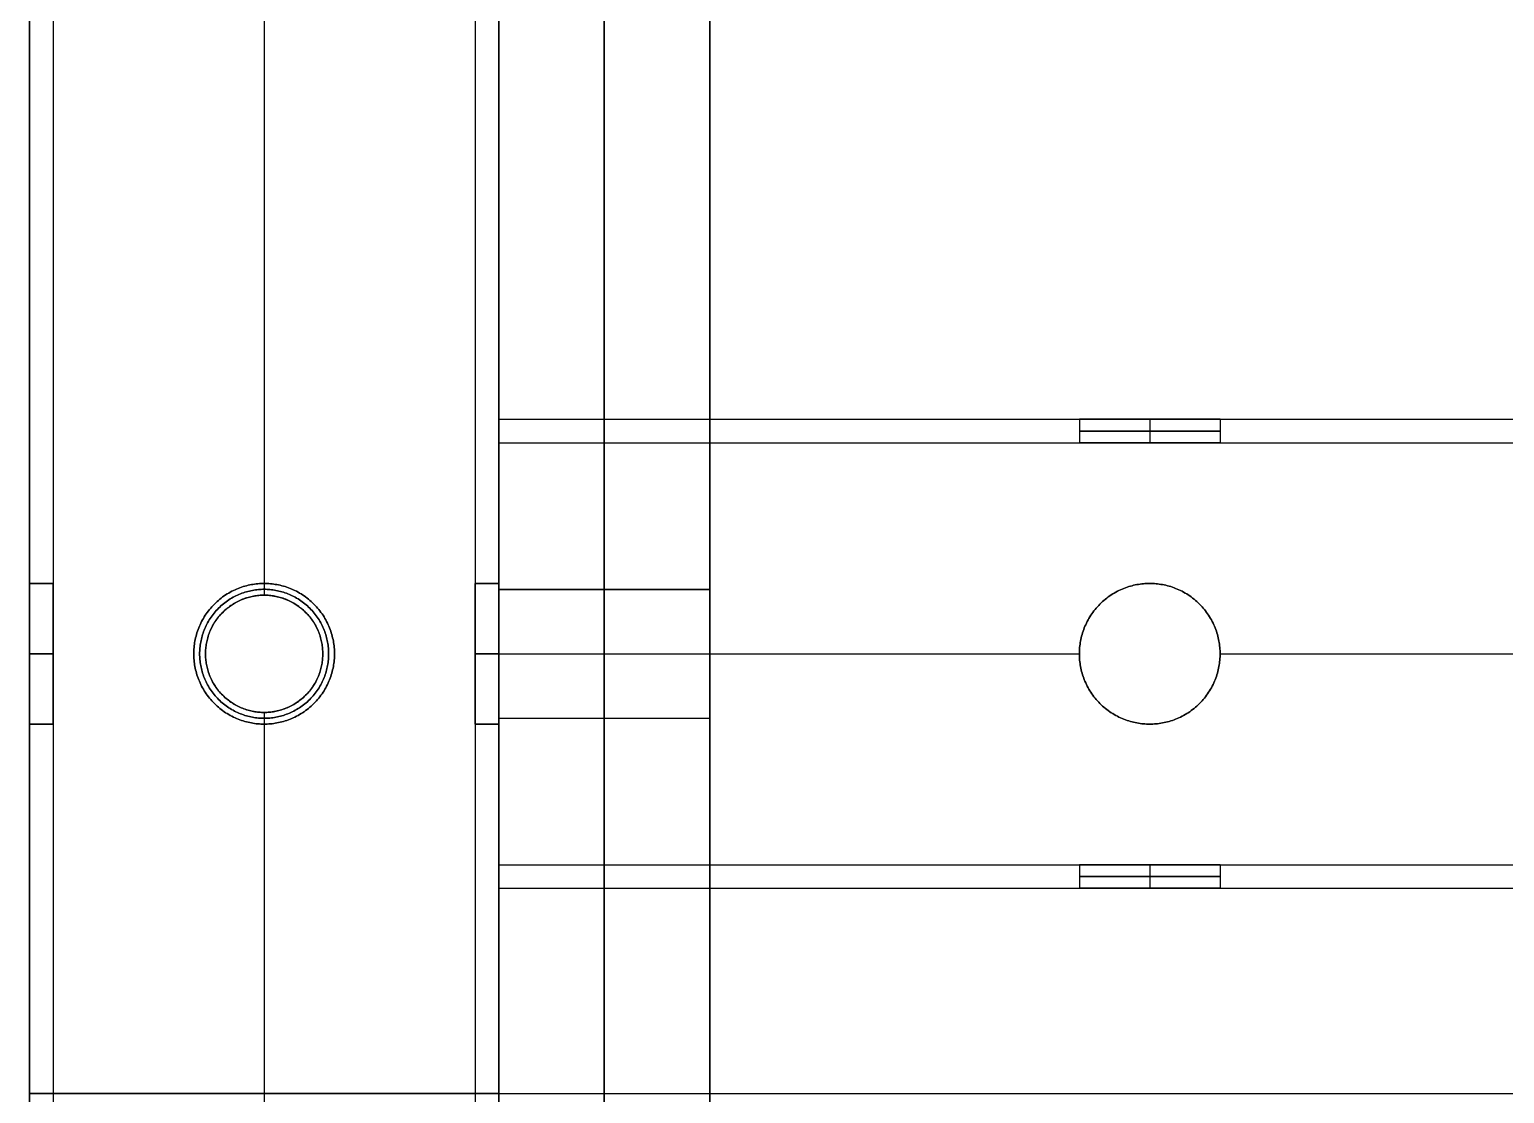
# Model space of a CAD drawing. Header units: millimetres. Extents: x -6529 to 809, y -8611 to 207.
# Drawn here: x -507 to -381.2, y -7953 to -7862.3 of the extents above; entities that cross this region are included whole.
import ezdxf

# ---------------------------------------------------------------- set-up
doc = ezdxf.new("R2010")
doc.units = ezdxf.units.MM
doc.header["$MEASUREMENT"] = 0
doc.layers.add('platen', color=7, linetype='Continuous', true_color=0x007f00)
doc.layers.add('staal', color=5, linetype='Continuous', true_color=0x0000ff)

# ---------------------------------------------------------------- blocks, each defined once
blk = doc.blocks.new('plaat base')
at = {"layer": 'platen'}
for p, q in [((658, -1200), (658, 0)), ((658, -1200, 18), (658, 0, 18)), ((58, -600), (1258, -600)), ((58, -600, 18), (1258, -600, 18)), ((695.5, -1232.5), (695.5, -1232.5, 18)), ((690, -1238), (690, -1238, 18)), ((701, -1238), (701, -1238, 18)), ((695.5, -1243.5), (695.5, -1243.5, 18))]:
    blk.add_line(p, q, dxfattribs=at)
for points in [[(658, 58), (508, 58), (358, 58)], [(658, 58, 18), (508, 58, 18), (358, 58, 18)], [(658, 58, 9), (508, 58, 9), (358, 58, 9)], [(658, 0), (658, 29), (658, 58)], [(658, 58), (658, 58, 9), (658, 58, 18)], [(658, 0, 18), (658, 29, 18), (658, 58, 18)], [(658, 0, 9), (658, 29, 9), (658, 58, 9)], [(658, 29), (658, 29, 9), (658, 29, 18)], [(658, 0), (658, 0, 9), (658, 0, 18)], [(958, 0), (808, 0), (658, 0)], [(958, 0, 18), (808, 0, 18), (658, 0, 18)], [(958, 0, 9), (808, 0, 9), (658, 0, 9)], [(58, -300), (58, -450), (58, -600)], [(58, -300, 18), (58, -450, 18), (58, -600, 18)], [(58, -300, 9), (58, -450, 9), (58, -600, 9)], [(358, -1200), (508, -1200), (658, -1200)], [(358, -1200, 18), (508, -1200, 18), (658, -1200, 18)], [(358, -1200, 9), (508, -1200, 9), (658, -1200, 9)], [(658, -1200), (658, -1200, 9), (658, -1200, 18)], [(658, -1200), (658, -1229), (658, -1258)], [(658, -1200, 18), (658, -1229, 18), (658, -1258, 18)], [(658, -1200, 9), (658, -1229, 9), (658, -1258, 9)], [(658, -1229), (658, -1229, 9), (658, -1229, 18)], [(658, -1258), (658, -1258, 9), (658, -1258, 18)], [(658, -1258), (808, -1258), (958, -1258)], [(658, -1258, 18), (808, -1258, 18), (958, -1258, 18)], [(658, -1258, 9), (808, -1258, 9), (958, -1258, 9)]]:
    blk.add_open_spline(points, degree=2, dxfattribs=at)
for points in [[(695.5, -1243.5), (690, -1243.5), (690, -1238), (690, -1232.5), (695.5, -1232.5), (701, -1232.5), (701, -1238), (701, -1243.5), (695.5, -1243.5)], [(695.5, -1243.5, 18), (690, -1243.5, 18), (690, -1238, 18), (690, -1232.5, 18), (695.5, -1232.5, 18), (701, -1232.5, 18), (701, -1238, 18), (701, -1243.5, 18), (695.5, -1243.5, 18)]]:
    blk.add_rational_spline(points, [1, 0.707106781187, 1, 0.707106781187, 1, 0.707106781187, 1, 0.707106781187, 1], degree=2, knots=[-31.415927, -31.415927, -31.415927, -23.561945, -23.561945, -15.707963, -15.707963, -7.853982, -7.853982, 0, 0, 0], dxfattribs=at)
blk = doc.blocks.new('plaat laag')
at = {"layer": 'platen'}
for p, q in [((-2.03, -615, -38), (15.97, -615.06, -38)), ((-2.05, -620.5, -43.5), (15.95, -620.56, -43.5)), ((-2.05, -620.5, -32.5), (15.95, -620.56, -32.5)), ((-2.07, -626, -38), (15.93, -626.06, -38))]:
    blk.add_line(p, q, dxfattribs=at)
for points in [[(-0.19, -58, 300), (-2.18, -658, 300), (-4.16, -1257.99, 300)], [(17.81, -58.06, 300), (15.82, -658.06, 300), (13.84, -1258.05, 300)], [(-1.18, -358, 600), (-1.68, -508, 600), (-2.18, -658, 600)], [(-2.18, -658, -58), (-1.68, -508, -58), (-1.18, -358, -58)], [(7.82, -358.03, 600), (7.32, -508.03, 600), (6.82, -658.03, 600)], [(6.82, -658.03, -58), (7.32, -508.03, -58), (7.82, -358.03, -58)], [(16.82, -358.06, 600), (16.32, -508.06, 600), (15.82, -658.06, 600)], [(15.82, -658.06, -58), (16.32, -508.06, -58), (16.82, -358.06, -58)]]:
    blk.add_open_spline(points, degree=2, dxfattribs=at)
for points in [[(-2.05, -620.5, -43.5), (-2.07, -626, -43.5), (-2.07, -626, -38), (-2.07, -626, -32.5), (-2.05, -620.5, -32.5), (-2.03, -615, -32.5), (-2.03, -615, -38), (-2.03, -615, -43.5), (-2.05, -620.5, -43.5)], [(15.95, -620.56, -43.5), (15.93, -626.06, -43.5), (15.93, -626.06, -38), (15.93, -626.06, -32.5), (15.95, -620.56, -32.5), (15.97, -615.06, -32.5), (15.97, -615.06, -38), (15.97, -615.06, -43.5), (15.95, -620.56, -43.5)]]:
    blk.add_rational_spline(points, [1, 0.707106781187, 1, 0.707106781187, 1, 0.707106781187, 1, 0.707106781187, 1], degree=2, knots=[-31.415927, -31.415927, -31.415927, -23.561945, -23.561945, -15.707963, -15.707963, -7.853982, -7.853982, 0, 0, 0], dxfattribs=at)
blk = doc.blocks.new('top plaat')
at = {"layer": 'platen'}
for p, q in [((20, -575), (20, -575, 18)), ((14.5, -580.5), (14.5, -580.5, 18)), ((25.5, -580.5), (25.5, -580.5, 18)), ((20, -586), (20, -586, 18)), ((0, -618), (1316, -618)), ((0, -618, 18), (1316, -618, 18))]:
    blk.add_line(p, q, dxfattribs=at)
for points in [[(0, 0), (0, -309), (0, -618), (0, -927), (0, -1236)], [(0, 0, 18), (0, -309, 18), (0, -618, 18), (0, -927, 18), (0, -1236, 18)], [(0, 0, 9), (0, -309, 9), (0, -618, 9), (0, -927, 9), (0, -1236, 9)]]:
    blk.add_open_spline(points, degree=2, knots=[4655.052018, 4655.052018, 4655.052018, 5274.345164, 5274.345164, 5893.638309, 5893.638309, 5893.638309], dxfattribs=at)
for points, knots in [([(25.5, -580.5), (25.5, -586), (20, -586), (14.5, -586), (14.5, -580.5), (14.5, -575), (20, -575), (25.5, -575), (25.5, -580.5)], [-31.415927, -31.415927, -31.415927, -23.561945, -23.561945, -15.707963, -15.707963, -7.853982, -7.853982, 0, 0, 0]), ([(25.5, -580.5, 18), (25.5, -586, 18), (20, -586, 18), (14.5, -586, 18), (14.5, -580.5, 18), (14.5, -575, 18), (20, -575, 18), (25.5, -575, 18), (25.5, -580.5, 18)], [-31.415927, -31.415927, -31.415927, -23.561945, -23.561945, -15.707963, -15.707963, -7.853982, -7.853982, 0, 0, 0]), ([(25.5, -580.5, 9), (25.5, -575, 9), (20, -575, 9), (14.5, -575, 9), (14.5, -580.5, 9), (14.5, -586, 9), (20, -586, 9), (25.5, -586, 9), (25.5, -580.5, 9)], [0, 0, 0, 7.853982, 7.853982, 15.707963, 15.707963, 23.561945, 23.561945, 31.415927, 31.415927, 31.415927])]:
    blk.add_rational_spline(points, [1, 0.707106781187, 1, 0.707106781187, 1, 0.707106781187, 1, 0.707106781187, 1], degree=2, knots=knots, dxfattribs=at)
blk.add_open_spline([(0, -618), (0, -618, 9), (0, -618, 18)], degree=2, dxfattribs=at)

msp = doc.modelspace()

# ---------------------------------------------------------------- linework, layer by layer
at = {"layer": 'staal'}
for p, q in [((-466.97, -7895.5, 1972), (-466.97, -7897.5, 1972)), ((-417.47, -7895.5, 1972), (-417.47, -7897.5, 1972)), ((-411.47, -7895.5, 1978), (-411.47, -7897.5, 1978)), ((-411.47, -7895.5, 1966), (-411.47, -7897.5, 1966)), ((-405.47, -7895.5, 1972), (-405.47, -7897.5, 1972)), ((-504.97, -7909.5, 1972), (-506.97, -7909.5, 1972)), ((-506.97, -7909.5, 20), (-504.97, -7909.5, 20)), ((-504.97, -7909.5, 696), (-506.97, -7909.5, 696)), ((-486.97, -7909.5, 38), (-486.97, -7909.5, 40)), ((-486.97, -7909.5), (-486.97, -7909.5, 2)), ((-466.97, -7909.5, 1972), (-468.97, -7909.5, 1972)), ((-468.97, -7909.5, 20), (-466.97, -7909.5, 20)), ((-466.97, -7909.5, 696), (-468.97, -7909.5, 696)), ((-411.47, -7909.5, 1954), (-411.47, -7909.5, 1952)), ((-411.47, -7909.5, 1992), (-411.47, -7909.5, 1990)), ((-486.97, -7910.5, 1990), (-486.97, -7910.5, 1992)), ((-486.97, -7910.5, 1952), (-486.97, -7910.5, 1954)), ((-486.97, -7910.5, 714), (-486.97, -7910.5, 716)), ((-486.97, -7910.5, 676), (-486.97, -7910.5, 678)), ((-504.97, -7915.5, 1966), (-506.97, -7915.5, 1966)), ((-504.97, -7915.5, 1978), (-506.97, -7915.5, 1978)), ((-506.97, -7915.5, 14), (-504.97, -7915.5, 14)), ((-506.97, -7915.5, 26), (-504.97, -7915.5, 26)), ((-504.97, -7915.5, 690), (-506.97, -7915.5, 690)), ((-504.97, -7915.5, 702), (-506.97, -7915.5, 702)), ((-492.97, -7915.5, 38), (-492.97, -7915.5, 40)), ((-492.97, -7915.5), (-492.97, -7915.5, 2)), ((-491.97, -7915.5, 1990), (-491.97, -7915.5, 1992)), ((-491.97, -7915.5, 1952), (-491.97, -7915.5, 1954)), ((-491.97, -7915.5, 714), (-491.97, -7915.5, 716)), ((-491.97, -7915.5, 676), (-491.97, -7915.5, 678)), ((-481.97, -7915.5, 1952), (-481.97, -7915.5, 1954)), ((-481.97, -7915.5, 1990), (-481.97, -7915.5, 1992)), ((-481.97, -7915.5, 676), (-481.97, -7915.5, 678)), ((-481.97, -7915.5, 714), (-481.97, -7915.5, 716)), ((-480.97, -7915.5, 38), (-480.97, -7915.5, 40)), ((-480.97, -7915.5), (-480.97, -7915.5, 2)), ((-466.97, -7915.5, 1966), (-468.97, -7915.5, 1966)), ((-466.97, -7915.5, 1978), (-468.97, -7915.5, 1978)), ((-468.97, -7915.5, 14), (-466.97, -7915.5, 14)), ((-468.97, -7915.5, 26), (-466.97, -7915.5, 26)), ((-466.97, -7915.5, 690), (-468.97, -7915.5, 690)), ((-466.97, -7915.5, 702), (-468.97, -7915.5, 702)), ((-466.97, -7915.5, 1992), (-466.97, -7915.5, 1990)), ((-466.97, -7915.5, 1954), (-466.97, -7915.5, 1952)), ((-417.47, -7915.5, 1954), (-417.47, -7915.5, 1952)), ((-417.47, -7915.5, 1992), (-417.47, -7915.5, 1990)), ((-405.47, -7915.5, 1954), (-405.47, -7915.5, 1952)), ((-405.47, -7915.5, 1992), (-405.47, -7915.5, 1990)), ((-486.97, -7920.5, 1990), (-486.97, -7920.5, 1992)), ((-486.97, -7920.5, 1952), (-486.97, -7920.5, 1954)), ((-486.97, -7920.5, 714), (-486.97, -7920.5, 716)), ((-486.97, -7920.5, 676), (-486.97, -7920.5, 678)), ((-504.97, -7921.5, 1972), (-506.97, -7921.5, 1972)), ((-506.97, -7921.5, 20), (-504.97, -7921.5, 20)), ((-504.97, -7921.5, 696), (-506.97, -7921.5, 696)), ((-486.97, -7921.5, 38), (-486.97, -7921.5, 40)), ((-486.97, -7921.5), (-486.97, -7921.5, 2)), ((-466.97, -7921.5, 1972), (-468.97, -7921.5, 1972)), ((-468.97, -7921.5, 20), (-466.97, -7921.5, 20)), ((-466.97, -7921.5, 696), (-468.97, -7921.5, 696)), ((-411.47, -7921.5, 1954), (-411.47, -7921.5, 1952)), ((-411.47, -7921.5, 1992), (-411.47, -7921.5, 1990)), ((-466.97, -7933.5, 1972), (-466.97, -7935.5, 1972)), ((-417.47, -7933.5, 1972), (-417.47, -7935.5, 1972)), ((-411.47, -7933.5, 1978), (-411.47, -7935.5, 1978)), ((-411.47, -7933.5, 1966), (-411.47, -7935.5, 1966)), ((-405.47, -7933.5, 1972), (-405.47, -7935.5, 1972))]:
    msp.add_line(p, q, dxfattribs=at)
for points in [[(-506.97, -7295), (809.03, -7295), (809.03, -8611), (-506.97, -8611)], [(-466.97, -7335), (769.03, -7335), (769.03, -8571), (-466.97, -8571)]]:
    msp.add_lwpolyline(points, close=True, dxfattribs=at)
for centre in [(-486.97, -7915.5, 1952), (-486.97, -7915.5, 1991), (-486.97, -7915.5, 1953), (-486.97, -7915.5, 676), (-486.97, -7915.5, 715), (-486.97, -7915.5, 677)]:
    msp.add_circle(centre, 5, dxfattribs=at)
for points in [[(-506.97, -7295, 1952), (-506.97, -7953, 1952), (-506.97, -8611, 1952)], [(-506.97, -7295, 1992), (-506.97, -7953, 1992), (-506.97, -8611, 1992)], [(-506.97, -7295), (-506.97, -7953), (-506.97, -8611)], [(-506.97, -7295, 40), (-506.97, -7953, 40), (-506.97, -8611, 40)], [(-506.97, -7295, 676), (-506.97, -7953, 676), (-506.97, -8611, 676)], [(-506.97, -7295, 716), (-506.97, -7953, 716), (-506.97, -8611, 716)], [(-504.97, -7297, 1990), (-504.97, -7953, 1990), (-504.97, -8609, 1990)], [(-504.97, -7297, 1954), (-504.97, -7953, 1954), (-504.97, -8609, 1954)], [(-504.97, -7297, 38), (-504.97, -7953, 38), (-504.97, -8609, 38)], [(-504.97, -7297, 2), (-504.97, -7953, 2), (-504.97, -8609, 2)], [(-504.97, -7297, 714), (-504.97, -7953, 714), (-504.97, -8609, 714)], [(-504.97, -7297, 678), (-504.97, -7953, 678), (-504.97, -8609, 678)], [(-468.97, -7333, 1990), (-468.97, -7953, 1990), (-468.97, -8573, 1990)], [(-468.97, -7333, 1954), (-468.97, -7953, 1954), (-468.97, -8573, 1954)], [(-468.97, -7333, 38), (-468.97, -7953, 38), (-468.97, -8573, 38)], [(-468.97, -7333, 2), (-468.97, -7953, 2), (-468.97, -8573, 2)], [(-468.97, -7333, 714), (-468.97, -7953, 714), (-468.97, -8573, 714)], [(-468.97, -7333, 678), (-468.97, -7953, 678), (-468.97, -8573, 678)], [(-466.97, -7335, 1952), (-466.97, -7953, 1952), (-466.97, -8571, 1952)], [(-466.97, -7335, 1992), (-466.97, -7953, 1992), (-466.97, -8571, 1992)], [(-466.97, -7335), (-466.97, -7953), (-466.97, -8571)], [(-466.97, -7335, 40), (-466.97, -7953, 40), (-466.97, -8571, 40)], [(-466.97, -7335, 676), (-466.97, -7953, 676), (-466.97, -8571, 676)], [(-466.97, -7335, 716), (-466.97, -7953, 716), (-466.97, -8571, 716)], [(-486.97, -7845.5, 1992), (-486.97, -7878, 1992), (-486.97, -7910.5, 1992)], [(-486.97, -7845.5, 1990), (-486.97, -7878, 1990), (-486.97, -7910.5, 1990)], [(-486.97, -7845.5, 1954), (-486.97, -7878, 1954), (-486.97, -7910.5, 1954)], [(-486.97, -7845.5, 1952), (-486.97, -7878, 1952), (-486.97, -7910.5, 1952)], [(-486.97, -7845.5, 716), (-486.97, -7878, 716), (-486.97, -7910.5, 716)], [(-486.97, -7845.5, 714), (-486.97, -7878, 714), (-486.97, -7910.5, 714)], [(-486.97, -7845.5, 678), (-486.97, -7878, 678), (-486.97, -7910.5, 678)], [(-486.97, -7845.5, 676), (-486.97, -7878, 676), (-486.97, -7910.5, 676)], [(-506.97, -7846.5, 1972), (-506.97, -7878, 1972), (-506.97, -7909.5, 1972)], [(-506.97, -7846.5, 20), (-506.97, -7878, 20), (-506.97, -7909.5, 20)], [(-506.97, -7846.5, 696), (-506.97, -7878, 696), (-506.97, -7909.5, 696)], [(-504.97, -7846.5, 1972), (-504.97, -7878, 1972), (-504.97, -7909.5, 1972)], [(-504.97, -7846.5, 20), (-504.97, -7878, 20), (-504.97, -7909.5, 20)], [(-504.97, -7846.5, 696), (-504.97, -7878, 696), (-504.97, -7909.5, 696)], [(-486.97, -7846.5, 40), (-486.97, -7878, 40), (-486.97, -7909.5, 40)], [(-486.97, -7846.5, 38), (-486.97, -7878, 38), (-486.97, -7909.5, 38)], [(-486.97, -7846.5, 2), (-486.97, -7878, 2), (-486.97, -7909.5, 2)], [(-486.97, -7846.5), (-486.97, -7878), (-486.97, -7909.5)], [(-468.97, -7846.5, 1972), (-468.97, -7878, 1972), (-468.97, -7909.5, 1972)], [(-468.97, -7846.5, 20), (-468.97, -7878, 20), (-468.97, -7909.5, 20)], [(-468.97, -7846.5, 696), (-468.97, -7878, 696), (-468.97, -7909.5, 696)], [(-466.97, -7846.5, 1972), (-466.97, -7878, 1972), (-466.97, -7909.5, 1972)], [(-466.97, -7846.5, 20), (-466.97, -7878, 20), (-466.97, -7909.5, 20)], [(-466.97, -7846.5, 696), (-466.97, -7878, 696), (-466.97, -7909.5, 696)], [(-466.97, -7895.5, 1952), (-466.97, -7915.5, 1952), (-466.97, -7935.5, 1952)], [(-466.97, -7895.5, 1952), (-149.22, -7895.5, 1952), (168.53, -7895.5, 1952)], [(-466.97, -7935.5, 1992), (-466.97, -7915.5, 1992), (-466.97, -7895.5, 1992)], [(-466.97, -7895.5, 1992), (-149.22, -7895.5, 1992), (168.53, -7895.5, 1992)], [(-466.97, -7895.5, 1992), (-466.97, -7895.5, 1972), (-466.97, -7895.5, 1952)], [(-466.97, -7895.5, 1972), (-442.22, -7895.5, 1972), (-417.47, -7895.5, 1972)], [(-405.47, -7895.5, 1972), (-373.97, -7895.5, 1972), (-342.47, -7895.5, 1972)], [(-466.97, -7933.5, 1954), (-466.97, -7915.5, 1954), (-466.97, -7897.5, 1954)], [(-466.97, -7897.5, 1954), (-149.22, -7897.5, 1954), (168.53, -7897.5, 1954)], [(-466.97, -7897.5, 1954), (-466.97, -7897.5, 1972), (-466.97, -7897.5, 1990)], [(-466.97, -7897.5, 1990), (-149.22, -7897.5, 1990), (168.53, -7897.5, 1990)], [(-466.97, -7897.5, 1990), (-466.97, -7915.5, 1990), (-466.97, -7933.5, 1990)], [(-466.97, -7897.5, 1972), (-442.22, -7897.5, 1972), (-417.47, -7897.5, 1972)], [(-405.47, -7897.5, 1972), (-373.97, -7897.5, 1972), (-342.47, -7897.5, 1972)], [(-466.97, -7915.5, 1952), (-442.22, -7915.5, 1952), (-417.47, -7915.5, 1952)], [(-466.97, -7915.5, 1992), (-442.22, -7915.5, 1992), (-417.47, -7915.5, 1992)], [(-466.97, -7915.5, 1954), (-442.22, -7915.5, 1954), (-417.47, -7915.5, 1954)], [(-466.97, -7915.5, 1990), (-442.22, -7915.5, 1990), (-417.47, -7915.5, 1990)], [(-405.47, -7915.5, 1952), (-373.97, -7915.5, 1952), (-342.47, -7915.5, 1952)], [(-405.47, -7915.5, 1992), (-373.97, -7915.5, 1992), (-342.47, -7915.5, 1992)], [(-405.47, -7915.5, 1954), (-373.97, -7915.5, 1954), (-342.47, -7915.5, 1954)], [(-405.47, -7915.5, 1990), (-373.97, -7915.5, 1990), (-342.47, -7915.5, 1990)], [(-486.97, -7920.5, 1992), (-486.97, -7953, 1992), (-486.97, -7985.5, 1992)], [(-486.97, -7920.5, 1990), (-486.97, -7953, 1990), (-486.97, -7985.5, 1990)], [(-486.97, -7920.5, 1954), (-486.97, -7953, 1954), (-486.97, -7985.5, 1954)], [(-486.97, -7920.5, 1952), (-486.97, -7953, 1952), (-486.97, -7985.5, 1952)], [(-486.97, -7920.5, 716), (-486.97, -7953, 716), (-486.97, -7985.5, 716)], [(-486.97, -7920.5, 714), (-486.97, -7953, 714), (-486.97, -7985.5, 714)], [(-486.97, -7920.5, 678), (-486.97, -7953, 678), (-486.97, -7985.5, 678)], [(-486.97, -7920.5, 676), (-486.97, -7953, 676), (-486.97, -7985.5, 676)], [(-506.97, -7921.5, 1972), (-506.97, -7953, 1972), (-506.97, -7984.5, 1972)], [(-506.97, -7921.5, 20), (-506.97, -7953, 20), (-506.97, -7984.5, 20)], [(-506.97, -7921.5, 696), (-506.97, -7953, 696), (-506.97, -7984.5, 696)], [(-504.97, -7921.5, 1972), (-504.97, -7953, 1972), (-504.97, -7984.5, 1972)], [(-504.97, -7921.5, 20), (-504.97, -7953, 20), (-504.97, -7984.5, 20)], [(-504.97, -7921.5, 696), (-504.97, -7953, 696), (-504.97, -7984.5, 696)], [(-486.97, -7921.5, 40), (-486.97, -7953, 40), (-486.97, -7984.5, 40)], [(-486.97, -7921.5, 38), (-486.97, -7953, 38), (-486.97, -7984.5, 38)], [(-486.97, -7921.5, 2), (-486.97, -7953, 2), (-486.97, -7984.5, 2)], [(-486.97, -7921.5), (-486.97, -7953), (-486.97, -7984.5)], [(-468.97, -7921.5, 1972), (-468.97, -7953, 1972), (-468.97, -7984.5, 1972)], [(-468.97, -7921.5, 20), (-468.97, -7953, 20), (-468.97, -7984.5, 20)], [(-468.97, -7921.5, 696), (-468.97, -7953, 696), (-468.97, -7984.5, 696)], [(-466.97, -7921.5, 1972), (-466.97, -7953, 1972), (-466.97, -7984.5, 1972)], [(-466.97, -7921.5, 20), (-466.97, -7953, 20), (-466.97, -7984.5, 20)], [(-466.97, -7921.5, 696), (-466.97, -7953, 696), (-466.97, -7984.5, 696)], [(-466.97, -7933.5, 1990), (-466.97, -7933.5, 1972), (-466.97, -7933.5, 1954)], [(-466.97, -7933.5, 1954), (-149.22, -7933.5, 1954), (168.53, -7933.5, 1954)], [(-466.97, -7933.5, 1990), (-149.22, -7933.5, 1990), (168.53, -7933.5, 1990)], [(-466.97, -7933.5, 1972), (-442.22, -7933.5, 1972), (-417.47, -7933.5, 1972)], [(-405.47, -7933.5, 1972), (-373.97, -7933.5, 1972), (-342.47, -7933.5, 1972)], [(-466.97, -7935.5, 1952), (-149.22, -7935.5, 1952), (168.53, -7935.5, 1952)], [(-466.97, -7935.5, 1952), (-466.97, -7935.5, 1972), (-466.97, -7935.5, 1992)], [(-466.97, -7935.5, 1992), (-149.22, -7935.5, 1992), (168.53, -7935.5, 1992)], [(-466.97, -7935.5, 1972), (-442.22, -7935.5, 1972), (-417.47, -7935.5, 1972)], [(-405.47, -7935.5, 1972), (-373.97, -7935.5, 1972), (-342.47, -7935.5, 1972)], [(-466.97, -7953, 1992), (-486.97, -7953, 1992), (-506.97, -7953, 1992)], [(-506.97, -7953, 1992), (-506.97, -7953, 1972), (-506.97, -7953, 1952)], [(-506.97, -7953, 1952), (-486.97, -7953, 1952), (-466.97, -7953, 1952)], [(-466.97, -7953, 716), (-486.97, -7953, 716), (-506.97, -7953, 716)], [(-506.97, -7953, 716), (-506.97, -7953, 696), (-506.97, -7953, 676)], [(-506.97, -7953, 676), (-486.97, -7953, 676), (-466.97, -7953, 676)], [(-504.97, -7953, 1954), (-504.97, -7953, 1972), (-504.97, -7953, 1990)], [(-504.97, -7953, 1990), (-486.97, -7953, 1990), (-468.97, -7953, 1990)], [(-468.97, -7953, 1954), (-486.97, -7953, 1954), (-504.97, -7953, 1954)], [(-504.97, -7953, 678), (-504.97, -7953, 696), (-504.97, -7953, 714)], [(-504.97, -7953, 714), (-486.97, -7953, 714), (-468.97, -7953, 714)], [(-468.97, -7953, 678), (-486.97, -7953, 678), (-504.97, -7953, 678)], [(-468.97, -7953, 1990), (-468.97, -7953, 1972), (-468.97, -7953, 1954)], [(-468.97, -7953, 714), (-468.97, -7953, 696), (-468.97, -7953, 678)], [(-466.97, -7953, 1952), (-466.97, -7953, 1972), (-466.97, -7953, 1992)], [(-466.97, -7953, 676), (-466.97, -7953, 696), (-466.97, -7953, 716)]]:
    msp.add_open_spline(points, degree=2, dxfattribs=at)
for points, weights, knots in [([(-411.47, -7895.5, 1978), (-405.47, -7895.5, 1978), (-405.47, -7895.5, 1972), (-405.47, -7895.5, 1966), (-411.47, -7895.5, 1966), (-417.47, -7895.5, 1966), (-417.47, -7895.5, 1972), (-417.47, -7895.5, 1978), (-411.47, -7895.5, 1978)], [1, 0.707106781187, 1, 0.707106781187, 1, 0.707106781187, 1, 0.707106781187, 1], [0, 0, 0, 7.853982, 7.853982, 15.707963, 15.707963, 23.561945, 23.561945, 31.415927, 31.415927, 31.415927]), ([(-411.47, -7896.5, 1978), (-405.47, -7896.5, 1978), (-405.47, -7896.5, 1972), (-405.47, -7896.5, 1966), (-411.47, -7896.5, 1966), (-417.47, -7896.5, 1966), (-417.47, -7896.5, 1972), (-417.47, -7896.5, 1978), (-411.47, -7896.5, 1978)], [1, 0.707106781187, 1, 0.707106781187, 1, 0.707106781187, 1, 0.707106781187, 1], [0, 0, 0, 7.853982, 7.853982, 15.707963, 15.707963, 23.561945, 23.561945, 31.415927, 31.415927, 31.415927]), ([(-411.47, -7897.5, 1978), (-417.47, -7897.5, 1978), (-417.47, -7897.5, 1972), (-417.47, -7897.5, 1966), (-411.47, -7897.5, 1966), (-405.47, -7897.5, 1966), (-405.47, -7897.5, 1972), (-405.47, -7897.5, 1978), (-411.47, -7897.5, 1978)], [1, 0.707106781187, 1, 0.707106781187, 1, 0.707106781187, 1, 0.707106781187, 1], [-31.415927, -31.415927, -31.415927, -23.561945, -23.561945, -15.707963, -15.707963, -7.853982, -7.853982, 0, 0, 0]), ([(-506.97, -7915.5, 1966), (-506.97, -7909.5, 1966), (-506.97, -7909.5, 1972), (-506.97, -7909.5, 1978), (-506.97, -7915.5, 1978), (-506.97, -7921.5, 1978), (-506.97, -7921.5, 1972), (-506.97, -7921.5, 1966), (-506.97, -7915.5, 1966)], [1, 0.707106781187, 1, 0.707106781187, 1, 0.707106781187, 1, 0.707106781187, 1], [0, 0, 0, 7.853982, 7.853982, 15.707963, 15.707963, 23.561945, 23.561945, 31.415927, 31.415927, 31.415927]), ([(-506.97, -7915.5, 14), (-506.97, -7909.5, 14), (-506.97, -7909.5, 20), (-506.97, -7909.5, 26), (-506.97, -7915.5, 26), (-506.97, -7921.5, 26), (-506.97, -7921.5, 20), (-506.97, -7921.5, 14), (-506.97, -7915.5, 14)], [1, 0.707106781187, 1, 0.707106781187, 1, 0.707106781187, 1, 0.707106781187, 1], [0, 0, 0, 7.853982, 7.853982, 15.707963, 15.707963, 23.561945, 23.561945, 31.415927, 31.415927, 31.415927]), ([(-506.97, -7915.5, 690), (-506.97, -7909.5, 690), (-506.97, -7909.5, 696), (-506.97, -7909.5, 702), (-506.97, -7915.5, 702), (-506.97, -7921.5, 702), (-506.97, -7921.5, 696), (-506.97, -7921.5, 690), (-506.97, -7915.5, 690)], [1, 0.707106781187, 1, 0.707106781187, 1, 0.707106781187, 1, 0.707106781187, 1], [0, 0, 0, 7.853982, 7.853982, 15.707963, 15.707963, 23.561945, 23.561945, 31.415927, 31.415927, 31.415927]), ([(-504.97, -7915.5, 1966), (-504.97, -7921.5, 1966), (-504.97, -7921.5, 1972), (-504.97, -7921.5, 1978), (-504.97, -7915.5, 1978), (-504.97, -7909.5, 1978), (-504.97, -7909.5, 1972), (-504.97, -7909.5, 1966), (-504.97, -7915.5, 1966)], [1, 0.707106781187, 1, 0.707106781187, 1, 0.707106781187, 1, 0.707106781187, 1], [-31.415927, -31.415927, -31.415927, -23.561945, -23.561945, -15.707963, -15.707963, -7.853982, -7.853982, 0, 0, 0]), ([(-504.97, -7915.5, 14), (-504.97, -7921.5, 14), (-504.97, -7921.5, 20), (-504.97, -7921.5, 26), (-504.97, -7915.5, 26), (-504.97, -7909.5, 26), (-504.97, -7909.5, 20), (-504.97, -7909.5, 14), (-504.97, -7915.5, 14)], [1, 0.707106781187, 1, 0.707106781187, 1, 0.707106781187, 1, 0.707106781187, 1], [-31.415927, -31.415927, -31.415927, -23.561945, -23.561945, -15.707963, -15.707963, -7.853982, -7.853982, 0, 0, 0]), ([(-504.97, -7915.5, 690), (-504.97, -7921.5, 690), (-504.97, -7921.5, 696), (-504.97, -7921.5, 702), (-504.97, -7915.5, 702), (-504.97, -7909.5, 702), (-504.97, -7909.5, 696), (-504.97, -7909.5, 690), (-504.97, -7915.5, 690)], [1, 0.707106781187, 1, 0.707106781187, 1, 0.707106781187, 1, 0.707106781187, 1], [-31.415927, -31.415927, -31.415927, -23.561945, -23.561945, -15.707963, -15.707963, -7.853982, -7.853982, 0, 0, 0]), ([(-480.97, -7915.5, 40), (-480.97, -7921.5, 40), (-486.97, -7921.5, 40), (-492.97, -7921.5, 40), (-492.97, -7915.5, 40), (-492.97, -7909.5, 40), (-486.97, -7909.5, 40), (-480.97, -7909.5, 40), (-480.97, -7915.5, 40)], [1, 0.707106781187, 1, 0.707106781187, 1, 0.707106781187, 1, 0.707106781187, 1], [-31.415927, -31.415927, -31.415927, -23.561945, -23.561945, -15.707963, -15.707963, -7.853982, -7.853982, 0, 0, 0]), ([(-480.97, -7915.5, 38), (-480.97, -7909.5, 38), (-486.97, -7909.5, 38), (-492.97, -7909.5, 38), (-492.97, -7915.5, 38), (-492.97, -7921.5, 38), (-486.97, -7921.5, 38), (-480.97, -7921.5, 38), (-480.97, -7915.5, 38)], [1, 0.707106781187, 1, 0.707106781187, 1, 0.707106781187, 1, 0.707106781187, 1], [0, 0, 0, 7.853982, 7.853982, 15.707963, 15.707963, 23.561945, 23.561945, 31.415927, 31.415927, 31.415927]), ([(-480.97, -7915.5, 2), (-480.97, -7921.5, 2), (-486.97, -7921.5, 2), (-492.97, -7921.5, 2), (-492.97, -7915.5, 2), (-492.97, -7909.5, 2), (-486.97, -7909.5, 2), (-480.97, -7909.5, 2), (-480.97, -7915.5, 2)], [1, 0.707106781187, 1, 0.707106781187, 1, 0.707106781187, 1, 0.707106781187, 1], [-31.415927, -31.415927, -31.415927, -23.561945, -23.561945, -15.707963, -15.707963, -7.853982, -7.853982, 0, 0, 0]), ([(-480.97, -7915.5), (-480.97, -7909.5), (-486.97, -7909.5), (-492.97, -7909.5), (-492.97, -7915.5), (-492.97, -7921.5), (-486.97, -7921.5), (-480.97, -7921.5), (-480.97, -7915.5)], [1, 0.707106781187, 1, 0.707106781187, 1, 0.707106781187, 1, 0.707106781187, 1], [0, 0, 0, 7.853982, 7.853982, 15.707963, 15.707963, 23.561945, 23.561945, 31.415927, 31.415927, 31.415927]), ([(-468.97, -7915.5, 1966), (-468.97, -7909.5, 1966), (-468.97, -7909.5, 1972), (-468.97, -7909.5, 1978), (-468.97, -7915.5, 1978), (-468.97, -7921.5, 1978), (-468.97, -7921.5, 1972), (-468.97, -7921.5, 1966), (-468.97, -7915.5, 1966)], [1, 0.707106781187, 1, 0.707106781187, 1, 0.707106781187, 1, 0.707106781187, 1], [0, 0, 0, 7.853982, 7.853982, 15.707963, 15.707963, 23.561945, 23.561945, 31.415927, 31.415927, 31.415927]), ([(-468.97, -7915.5, 14), (-468.97, -7909.5, 14), (-468.97, -7909.5, 20), (-468.97, -7909.5, 26), (-468.97, -7915.5, 26), (-468.97, -7921.5, 26), (-468.97, -7921.5, 20), (-468.97, -7921.5, 14), (-468.97, -7915.5, 14)], [1, 0.707106781187, 1, 0.707106781187, 1, 0.707106781187, 1, 0.707106781187, 1], [0, 0, 0, 7.853982, 7.853982, 15.707963, 15.707963, 23.561945, 23.561945, 31.415927, 31.415927, 31.415927]), ([(-468.97, -7915.5, 690), (-468.97, -7909.5, 690), (-468.97, -7909.5, 696), (-468.97, -7909.5, 702), (-468.97, -7915.5, 702), (-468.97, -7921.5, 702), (-468.97, -7921.5, 696), (-468.97, -7921.5, 690), (-468.97, -7915.5, 690)], [1, 0.707106781187, 1, 0.707106781187, 1, 0.707106781187, 1, 0.707106781187, 1], [0, 0, 0, 7.853982, 7.853982, 15.707963, 15.707963, 23.561945, 23.561945, 31.415927, 31.415927, 31.415927]), ([(-466.97, -7915.5, 1966), (-466.97, -7921.5, 1966), (-466.97, -7921.5, 1972), (-466.97, -7921.5, 1978), (-466.97, -7915.5, 1978), (-466.97, -7909.5, 1978), (-466.97, -7909.5, 1972), (-466.97, -7909.5, 1966), (-466.97, -7915.5, 1966)], [1, 0.707106781187, 1, 0.707106781187, 1, 0.707106781187, 1, 0.707106781187, 1], [-31.415927, -31.415927, -31.415927, -23.561945, -23.561945, -15.707963, -15.707963, -7.853982, -7.853982, 0, 0, 0]), ([(-466.97, -7915.5, 14), (-466.97, -7921.5, 14), (-466.97, -7921.5, 20), (-466.97, -7921.5, 26), (-466.97, -7915.5, 26), (-466.97, -7909.5, 26), (-466.97, -7909.5, 20), (-466.97, -7909.5, 14), (-466.97, -7915.5, 14)], [1, 0.707106781187, 1, 0.707106781187, 1, 0.707106781187, 1, 0.707106781187, 1], [-31.415927, -31.415927, -31.415927, -23.561945, -23.561945, -15.707963, -15.707963, -7.853982, -7.853982, 0, 0, 0]), ([(-466.97, -7915.5, 690), (-466.97, -7921.5, 690), (-466.97, -7921.5, 696), (-466.97, -7921.5, 702), (-466.97, -7915.5, 702), (-466.97, -7909.5, 702), (-466.97, -7909.5, 696), (-466.97, -7909.5, 690), (-466.97, -7915.5, 690)], [1, 0.707106781187, 1, 0.707106781187, 1, 0.707106781187, 1, 0.707106781187, 1], [-31.415927, -31.415927, -31.415927, -23.561945, -23.561945, -15.707963, -15.707963, -7.853982, -7.853982, 0, 0, 0]), ([(-411.47, -7921.5, 1952), (-417.47, -7921.5, 1952), (-417.47, -7915.5, 1952), (-417.47, -7909.5, 1952), (-411.47, -7909.5, 1952), (-405.47, -7909.5, 1952), (-405.47, -7915.5, 1952), (-405.47, -7921.5, 1952), (-411.47, -7921.5, 1952)], [1, 0.707106781187, 1, 0.707106781187, 1, 0.707106781187, 1, 0.707106781187, 1], [-31.415927, -31.415927, -31.415927, -23.561945, -23.561945, -15.707963, -15.707963, -7.853982, -7.853982, 0, 0, 0]), ([(-411.47, -7921.5, 1992), (-405.47, -7921.5, 1992), (-405.47, -7915.5, 1992), (-405.47, -7909.5, 1992), (-411.47, -7909.5, 1992), (-417.47, -7909.5, 1992), (-417.47, -7915.5, 1992), (-417.47, -7921.5, 1992), (-411.47, -7921.5, 1992)], [1, 0.707106781187, 1, 0.707106781187, 1, 0.707106781187, 1, 0.707106781187, 1], [0, 0, 0, 7.853982, 7.853982, 15.707963, 15.707963, 23.561945, 23.561945, 31.415927, 31.415927, 31.415927]), ([(-411.47, -7921.5, 1954), (-405.47, -7921.5, 1954), (-405.47, -7915.5, 1954), (-405.47, -7909.5, 1954), (-411.47, -7909.5, 1954), (-417.47, -7909.5, 1954), (-417.47, -7915.5, 1954), (-417.47, -7921.5, 1954), (-411.47, -7921.5, 1954)], [1, 0.707106781187, 1, 0.707106781187, 1, 0.707106781187, 1, 0.707106781187, 1], [0, 0, 0, 7.853982, 7.853982, 15.707963, 15.707963, 23.561945, 23.561945, 31.415927, 31.415927, 31.415927]), ([(-411.47, -7921.5, 1990), (-417.47, -7921.5, 1990), (-417.47, -7915.5, 1990), (-417.47, -7909.5, 1990), (-411.47, -7909.5, 1990), (-405.47, -7909.5, 1990), (-405.47, -7915.5, 1990), (-405.47, -7921.5, 1990), (-411.47, -7921.5, 1990)], [1, 0.707106781187, 1, 0.707106781187, 1, 0.707106781187, 1, 0.707106781187, 1], [-31.415927, -31.415927, -31.415927, -23.561945, -23.561945, -15.707963, -15.707963, -7.853982, -7.853982, 0, 0, 0]), ([(-411.47, -7921.5, 1953), (-405.47, -7921.5, 1953), (-405.47, -7915.5, 1953), (-405.47, -7909.5, 1953), (-411.47, -7909.5, 1953), (-417.47, -7909.5, 1953), (-417.47, -7915.5, 1953), (-417.47, -7921.5, 1953), (-411.47, -7921.5, 1953)], [1, 0.707106781187, 1, 0.707106781187, 1, 0.707106781187, 1, 0.707106781187, 1], [0, 0, 0, 7.853982, 7.853982, 15.707963, 15.707963, 23.561945, 23.561945, 31.415927, 31.415927, 31.415927]), ([(-411.47, -7921.5, 1991), (-405.47, -7921.5, 1991), (-405.47, -7915.5, 1991), (-405.47, -7909.5, 1991), (-411.47, -7909.5, 1991), (-417.47, -7909.5, 1991), (-417.47, -7915.5, 1991), (-417.47, -7921.5, 1991), (-411.47, -7921.5, 1991)], [1, 0.707106781187, 1, 0.707106781187, 1, 0.707106781187, 1, 0.707106781187, 1], [0, 0, 0, 7.853982, 7.853982, 15.707963, 15.707963, 23.561945, 23.561945, 31.415927, 31.415927, 31.415927]), ([(-481.97, -7915.5, 1992), (-481.97, -7920.5, 1992), (-486.97, -7920.5, 1992), (-491.97, -7920.5, 1992), (-491.97, -7915.5, 1992), (-491.97, -7910.5, 1992), (-486.97, -7910.5, 1992), (-481.97, -7910.5, 1992), (-481.97, -7915.5, 1992)], [1, 0.707106781187, 1, 0.707106781187, 1, 0.707106781187, 1, 0.707106781187, 1], [-31.415927, -31.415927, -31.415927, -23.561945, -23.561945, -15.707963, -15.707963, -7.853982, -7.853982, 0, 0, 0]), ([(-481.97, -7915.5, 1990), (-481.97, -7910.5, 1990), (-486.97, -7910.5, 1990), (-491.97, -7910.5, 1990), (-491.97, -7915.5, 1990), (-491.97, -7920.5, 1990), (-486.97, -7920.5, 1990), (-481.97, -7920.5, 1990), (-481.97, -7915.5, 1990)], [1, 0.707106781187, 1, 0.707106781187, 1, 0.707106781187, 1, 0.707106781187, 1], [0, 0, 0, 7.853982, 7.853982, 15.707963, 15.707963, 23.561945, 23.561945, 31.415927, 31.415927, 31.415927]), ([(-481.97, -7915.5, 1954), (-481.97, -7920.5, 1954), (-486.97, -7920.5, 1954), (-491.97, -7920.5, 1954), (-491.97, -7915.5, 1954), (-491.97, -7910.5, 1954), (-486.97, -7910.5, 1954), (-481.97, -7910.5, 1954), (-481.97, -7915.5, 1954)], [1, 0.707106781187, 1, 0.707106781187, 1, 0.707106781187, 1, 0.707106781187, 1], [-31.415927, -31.415927, -31.415927, -23.561945, -23.561945, -15.707963, -15.707963, -7.853982, -7.853982, 0, 0, 0]), ([(-481.97, -7915.5, 716), (-481.97, -7920.5, 716), (-486.97, -7920.5, 716), (-491.97, -7920.5, 716), (-491.97, -7915.5, 716), (-491.97, -7910.5, 716), (-486.97, -7910.5, 716), (-481.97, -7910.5, 716), (-481.97, -7915.5, 716)], [1, 0.707106781187, 1, 0.707106781187, 1, 0.707106781187, 1, 0.707106781187, 1], [-31.415927, -31.415927, -31.415927, -23.561945, -23.561945, -15.707963, -15.707963, -7.853982, -7.853982, 0, 0, 0]), ([(-481.97, -7915.5, 714), (-481.97, -7910.5, 714), (-486.97, -7910.5, 714), (-491.97, -7910.5, 714), (-491.97, -7915.5, 714), (-491.97, -7920.5, 714), (-486.97, -7920.5, 714), (-481.97, -7920.5, 714), (-481.97, -7915.5, 714)], [1, 0.707106781187, 1, 0.707106781187, 1, 0.707106781187, 1, 0.707106781187, 1], [0, 0, 0, 7.853982, 7.853982, 15.707963, 15.707963, 23.561945, 23.561945, 31.415927, 31.415927, 31.415927]), ([(-481.97, -7915.5, 678), (-481.97, -7920.5, 678), (-486.97, -7920.5, 678), (-491.97, -7920.5, 678), (-491.97, -7915.5, 678), (-491.97, -7910.5, 678), (-486.97, -7910.5, 678), (-481.97, -7910.5, 678), (-481.97, -7915.5, 678)], [1, 0.707106781187, 1, 0.707106781187, 1, 0.707106781187, 1, 0.707106781187, 1], [-31.415927, -31.415927, -31.415927, -23.561945, -23.561945, -15.707963, -15.707963, -7.853982, -7.853982, 0, 0, 0]), ([(-411.47, -7933.5, 1978), (-405.47, -7933.5, 1978), (-405.47, -7933.5, 1972), (-405.47, -7933.5, 1966), (-411.47, -7933.5, 1966), (-417.47, -7933.5, 1966), (-417.47, -7933.5, 1972), (-417.47, -7933.5, 1978), (-411.47, -7933.5, 1978)], [0.999999860338, 0.707106851018, 1, 0.707106781187, 1, 0.707106781187, 1, 0.707106851018, 0.999999860338], [0, 0, 0, 7.853981, 7.853981, 15.707963, 15.707963, 23.561946, 23.561946, 31.415927, 31.415927, 31.415927]), ([(-411.47, -7934.5, 1978), (-405.47, -7934.5, 1978), (-405.47, -7934.5, 1972), (-405.47, -7934.5, 1966), (-411.47, -7934.5, 1966), (-417.47, -7934.5, 1966), (-417.47, -7934.5, 1972), (-417.47, -7934.5, 1978), (-411.47, -7934.5, 1978)], [1, 0.707106781187, 1, 0.707106781187, 1, 0.707106781187, 1, 0.707106781187, 1], [0, 0, 0, 7.853982, 7.853982, 15.707963, 15.707963, 23.561945, 23.561945, 31.415927, 31.415927, 31.415927]), ([(-411.47, -7935.5, 1978), (-417.47, -7935.5, 1978), (-417.47, -7935.5, 1972), (-417.47, -7935.5, 1966), (-411.47, -7935.5, 1966), (-405.47, -7935.5, 1966), (-405.47, -7935.5, 1972), (-405.47, -7935.5, 1978), (-411.47, -7935.5, 1978)], [1, 0.707106781187, 1, 0.707106781187, 1, 0.707106781187, 1, 0.707106781187, 1], [-31.415927, -31.415927, -31.415927, -23.561945, -23.561945, -15.707963, -15.707963, -7.853982, -7.853982, 0, 0, 0])]:
    msp.add_rational_spline(points, weights, degree=2, knots=knots, dxfattribs=at)

# ---------------------------------------------------------------- block references
at = {"layer": 'platen'}
for name, p in [('top plaat', (-506.97, -7335, 1992)), ('plaat base', (-506.97, -7353, 40))]:
    msp.add_blockref(name, p, dxfattribs=at)
at = {"layer": 'platen', "rotation": 0.1894193054011234}
msp.add_blockref('plaat laag', (-466.97, -7295, 58), dxfattribs=at)
at = {"layer": 'platen', "extrusion": (1, -4.20193e-15, 0)}
msp.add_blockref('plaat base', (-8611, 1934, -466.97), dxfattribs=at)

doc.saveas('drawing.dxf')
